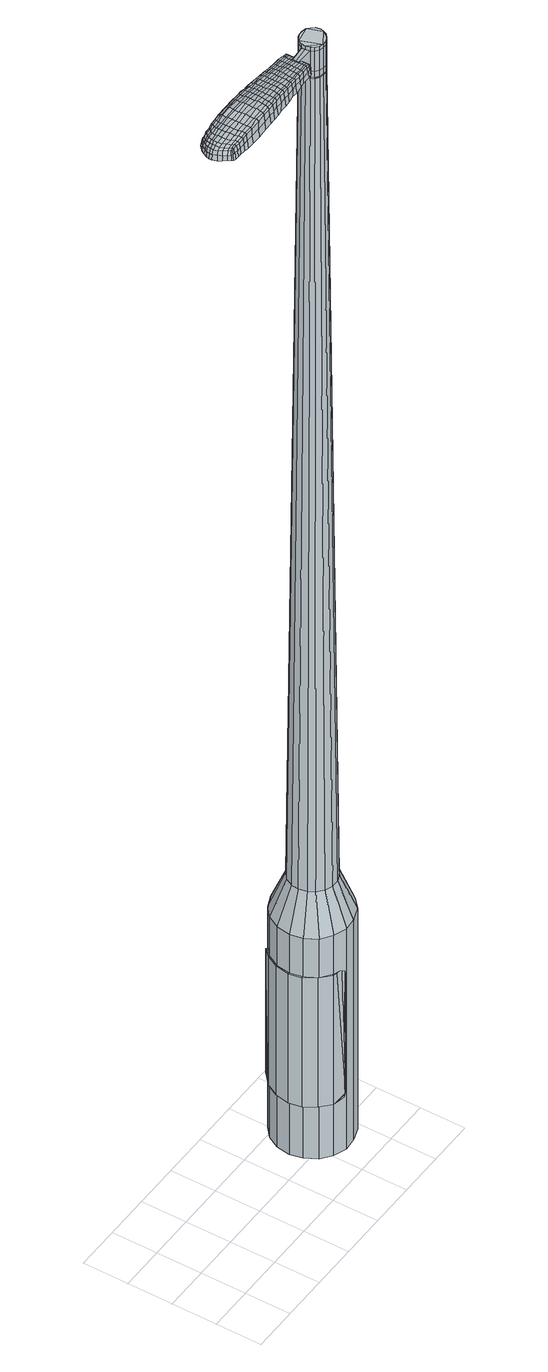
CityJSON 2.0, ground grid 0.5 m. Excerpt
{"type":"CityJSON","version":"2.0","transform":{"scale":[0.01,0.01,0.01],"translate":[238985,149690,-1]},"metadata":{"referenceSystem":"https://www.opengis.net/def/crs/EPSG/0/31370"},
"CityObjects":{
"object1":{"type":"GenericCityObject","attributes":{"cluster":983,"mean_distance_to_centroid":0.26,"new_centroid_x":238987.24,"new_centroid_y":149690.72,"mean_distance_to_camera":8.61,"H1":19.67,"H2":5.6,"Z_final":109.95,"cluster2":-1,"proj_x":238987.02,"proj_y":149681.24,"id_line":83684,"bearing_l":271.3,"distance":9.48,"orientation":"right","G_obj":181.3},"geometry":[{"type":"MultiSurface","lod":"2","boundaries":[[[0,1,2,3]],[[1,4,5,2]],[[4,6,7,5]],[[6,8,9,7]],[[8,10,11,9]],[[10,12,13,11]],[[12,14,15,13]],[[14,16,17,15]],[[16,18,19,17]],[[18,20,21,19]],[[20,22,23,21]],[[22,24,25,23]],[[24,26,27,25]],[[26,28,29,27]],[[28,30,31,29]],[[30,32,33,31]],[[32,34,35,33]],[[34,0,3,35]],[[36,37,38,39]],[[38,40,41,42]],[[41,43,42]],[[42,44,45,46]],[[45,47,46]],[[46,48,49,50]],[[49,51,50]],[[42,46,50,38]],[[50,52,39,38]],[[53,36,39]],[[2,5,7,35]],[[7,9,11,15]],[[11,13,15]],[[15,17,19,23]],[[19,21,23]],[[23,25,27,31]],[[27,29,31]],[[15,23,31,7]],[[31,33,35,7]],[[3,2,35]],[[1,0,54,55]],[[0,34,56,54]],[[34,32,57,56]],[[32,30,58,57]],[[30,28,59,58]],[[28,26,60,59]],[[26,24,61,60]],[[24,22,62,61]],[[22,20,63,62]],[[20,18,64,63]],[[18,16,65,64]],[[16,14,66,65]],[[14,12,67,66]],[[12,10,68,67]],[[10,8,69,68]],[[8,6,70,69]],[[6,4,71,70]],[[4,1,55,71]],[[55,54,72,73]],[[54,56,74,72]],[[56,57,75,74]],[[57,58,76,75]],[[58,59,77,76]],[[59,60,78,77]],[[60,61,79,78]],[[61,62,80,79]],[[62,63,81,80]],[[63,64,82,81]],[[64,65,83,82]],[[65,66,84,83]],[[66,67,85,84]],[[67,68,86,85]],[[68,69,87,86]],[[69,70,88,87]],[[70,71,89,88]],[[71,55,73,89]],[[72,90,91,92]],[[74,93,90,72]],[[94,95,93,74]],[[96,97,95,94]],[[77,98,97,96]],[[99,100,98,77]],[[79,101,100,99]],[[102,103,101,79]],[[104,105,103,102]],[[106,107,105,104]],[[108,109,107,106]],[[84,110,109,108]],[[111,112,110,84]],[[86,113,112,111]],[[114,115,113,86]],[[116,117,115,114]],[[118,119,117,116]],[[92,91,119,118]],[[120,121,122,123]],[[124,120,123,125]],[[126,124,125,127]],[[128,126,127,129]],[[130,128,129,131]],[[132,130,131,133]],[[134,132,133,135]],[[136,134,135,137]],[[138,136,137,139]],[[140,138,139,141]],[[142,140,141,143]],[[144,142,143,145]],[[146,144,145,147]],[[148,146,147,149]],[[150,148,149,151]],[[152,150,151,153]],[[73,72,92]],[[75,94,74]],[[75,76,96,94]],[[76,77,96]],[[78,99,77]],[[78,79,99]],[[80,102,79]],[[80,81,104,102]],[[81,82,106,104]],[[82,83,108,106]],[[83,84,108]],[[85,111,84]],[[85,86,111]],[[87,114,86]],[[87,88,116,114]],[[88,89,118,116]],[[89,73,92,118]],[[154,91,90]],[[154,155,119,91]],[[155,156,117,119]],[[156,157,115,117]],[[157,113,115]],[[158,112,113]],[[158,110,112]],[[159,109,110]],[[159,160,107,109]],[[160,161,105,107]],[[161,162,103,105]],[[162,101,103]],[[163,100,101]],[[163,98,100]],[[164,97,98]],[[164,165,95,97]],[[165,93,95]],[[39,52,152,166]],[[154,90,167,153]],[[53,39,166,121]],[[90,93,122,167]],[[36,53,121,120]],[[93,165,123,122]],[[37,36,120,124]],[[165,164,125,123]],[[38,37,124,126]],[[164,98,127,125]],[[40,38,126,128]],[[98,163,129,127]],[[41,40,128,130]],[[163,101,131,129]],[[43,41,130,132]],[[101,162,133,131]],[[42,43,132,134]],[[162,161,135,133]],[[44,42,134,136]],[[161,160,137,135]],[[45,44,136,138]],[[160,159,139,137]],[[47,45,138,140]],[[159,110,141,139]],[[46,47,140,142]],[[110,158,143,141]],[[48,46,142,144]],[[158,113,145,143]],[[49,48,144,146]],[[113,157,147,145]],[[51,49,146,148]],[[157,156,149,147]],[[50,51,148,150]],[[156,155,151,149]],[[52,50,150,152]],[[155,154,153,151]],[[152,153,168,169]],[[153,167,170,168]],[[167,122,171,170]],[[122,121,172,171]],[[121,166,173,172]],[[166,152,169,173]],[[174,175,176,177]],[[178,174,177,179]],[[174,178,180,181]],[[175,174,181,182]],[[183,184,185,186]],[[187,183,186,188]],[[183,187,189,190]],[[184,183,190,191]],[[192,193,194,195]],[[196,192,195,197]],[[192,196,198,199]],[[193,192,199,200]],[[201,202,203,204]],[[205,201,204,206]],[[201,205,207,208]],[[202,201,208,209]],[[210,211,212,213]],[[214,210,213,215]],[[210,214,216,217]],[[211,210,217,218]],[[219,220,221,222]],[[223,219,222,224]],[[219,223,225,226]],[[220,219,226,227]],[[228,229,230,231]],[[220,228,231,221]],[[228,220,227,232]],[[229,228,232,233]],[[234,235,236,237]],[[229,234,237,230]],[[234,229,233,238]],[[235,234,238,239]],[[240,178,179,241]],[[235,240,241,236]],[[240,235,239,242]],[[178,240,242,180]],[[243,244,245,246]],[[247,243,246,248]],[[243,247,249,250]],[[244,243,250,251]],[[252,253,254,255]],[[244,252,255,245]],[[252,244,251,256]],[[253,252,256,257]],[[258,259,260,261]],[[253,258,261,254]],[[258,253,257,262]],[[259,258,262,263]],[[264,265,266,267]],[[259,264,267,260]],[[264,259,263,268]],[[265,264,268,269]],[[270,175,182,271]],[[265,270,271,266]],[[270,265,269,272]],[[175,270,272,176]],[[273,274,275,276]],[[277,273,276,278]],[[273,277,279,280]],[[274,273,280,281]],[[282,283,284,285]],[[274,282,285,275]],[[282,274,281,286]],[[283,282,286,287]],[[288,289,290,291]],[[283,288,291,284]],[[288,283,287,292]],[[289,288,292,293]],[[294,187,188,295]],[[289,294,295,290]],[[294,289,293,296]],[[187,294,296,189]],[[297,298,299,300]],[[301,297,300,302]],[[297,301,303,304]],[[298,297,304,305]],[[306,307,308,309]],[[298,306,309,299]],[[306,298,305,310]],[[307,306,310,311]],[[312,313,314,315]],[[307,312,315,308]],[[312,307,311,316]],[[313,312,316,317]],[[318,319,320,321]],[[313,318,321,314]],[[318,313,317,322]],[[319,318,322,323]],[[324,184,191,325]],[[319,324,325,320]],[[324,319,323,326]],[[184,324,326,185]],[[327,213,212,328]],[[329,327,328,330]],[[327,329,331,332]],[[213,327,332,215]],[[333,329,330,334]],[[335,333,334,336]],[[333,335,337,338]],[[329,333,338,331]],[[339,335,336,340]],[[341,339,340,342]],[[339,341,343,344]],[[335,339,344,337]],[[345,341,342,346]],[[347,345,346,348]],[[345,347,349,350]],[[341,345,350,343]],[[351,347,348,352]],[[202,351,352,203]],[[351,202,209,353]],[[347,351,353,349]],[[354,355,200,199]],[[356,354,199,198]],[[354,356,357,358]],[[355,354,358,359]],[[360,361,359,358]],[[362,360,358,357]],[[360,362,363,364]],[[361,360,364,365]],[[366,367,365,364]],[[368,366,364,363]],[[366,368,369,370]],[[367,366,370,371]],[[372,373,371,370]],[[374,372,370,369]],[[372,374,207,205]],[[373,372,205,206]],[[375,376,377,378]],[[277,375,378,279]],[[375,277,278,379]],[[376,375,379,380]],[[381,196,197,382]],[[376,381,382,377]],[[381,376,380,383]],[[196,381,383,198]],[[384,385,386,387]],[[223,384,387,225]],[[384,223,224,388]],[[385,384,388,389]],[[390,391,392,393]],[[385,390,393,386]],[[390,385,389,394]],[[391,390,394,395]],[[396,193,200,397]],[[391,396,397,392]],[[396,391,395,398]],[[193,396,398,194]],[[399,400,401,402]],[[181,399,402,182]],[[399,181,180,403]],[[400,399,403,404]],[[405,406,407,408]],[[400,405,408,401]],[[405,400,404,409]],[[406,405,409,410]],[[411,204,203,412]],[[406,411,412,407]],[[411,406,410,413]],[[204,411,413,206]],[[414,415,416,417]],[[186,414,417,188]],[[414,186,185,418]],[[415,414,418,419]],[[420,208,207,421]],[[415,420,421,416]],[[420,415,419,422]],[[208,420,422,209]],[[423,424,425,426]],[[301,423,426,303]],[[423,301,302,427]],[[424,423,427,428]],[[429,214,215,430]],[[424,429,430,425]],[[429,424,428,431]],[[214,429,431,216]],[[432,433,434,435]],[[247,432,435,249]],[[432,247,248,436]],[[433,432,436,437]],[[438,439,440,441]],[[433,438,441,434]],[[438,433,437,442]],[[439,438,442,443]],[[444,211,218,445]],[[439,444,445,440]],[[444,439,443,446]],[[211,444,446,212]],[[447,448,437,436]],[[246,447,436,248]],[[447,246,245,449]],[[448,447,449,450]],[[451,452,443,442]],[[448,451,442,437]],[[451,448,450,453]],[[452,451,453,454]],[[455,328,212,446]],[[452,455,446,443]],[[455,452,454,456]],[[328,455,456,330]],[[457,458,459,460]],[[304,457,460,305]],[[457,304,303,426]],[[458,457,426,425]],[[461,332,331,462]],[[458,461,462,459]],[[461,458,425,430]],[[332,461,430,215]],[[463,464,450,449]],[[255,463,449,245]],[[463,255,254,465]],[[464,463,465,466]],[[467,468,454,453]],[[464,467,453,450]],[[467,464,466,469]],[[468,467,469,470]],[[471,334,330,456]],[[468,471,456,454]],[[471,468,470,472]],[[334,471,472,336]],[[473,474,475,476]],[[310,473,476,311]],[[473,310,305,460]],[[474,473,460,459]],[[477,338,337,478]],[[474,477,478,475]],[[477,474,459,462]],[[338,477,462,331]],[[479,480,466,465]],[[261,479,465,254]],[[479,261,260,481]],[[480,479,481,482]],[[483,484,470,469]],[[480,483,469,466]],[[483,480,482,485]],[[484,483,485,486]],[[487,340,336,472]],[[484,487,472,470]],[[487,484,486,488]],[[340,487,488,342]],[[489,490,491,492]],[[316,489,492,317]],[[489,316,311,476]],[[490,489,476,475]],[[493,344,343,494]],[[490,493,494,491]],[[493,490,475,478]],[[344,493,478,337]],[[495,496,482,481]],[[267,495,481,260]],[[495,267,266,497]],[[496,495,497,498]],[[499,500,486,485]],[[496,499,485,482]],[[499,496,498,501]],[[500,499,501,502]],[[503,346,342,488]],[[500,503,488,486]],[[503,500,502,504]],[[346,503,504,348]],[[505,506,507,508]],[[322,505,508,323]],[[505,322,317,492]],[[506,505,492,491]],[[509,350,349,510]],[[506,509,510,507]],[[509,506,491,494]],[[350,509,494,343]],[[511,512,498,497]],[[271,511,497,266]],[[511,271,182,402]],[[512,511,402,401]],[[513,514,502,501]],[[512,513,501,498]],[[513,512,401,408]],[[514,513,408,407]],[[515,352,348,504]],[[514,515,504,502]],[[515,514,407,412]],[[352,515,412,203]],[[516,517,419,418]],[[326,516,418,185]],[[516,326,323,508]],[[517,516,508,507]],[[518,353,209,422]],[[517,518,422,419]],[[518,517,507,510]],[[353,518,510,349]],[[519,520,380,379]],[[276,519,379,278]],[[519,276,275,521]],[[520,519,521,522]],[[523,356,198,383]],[[520,523,383,380]],[[523,520,522,524]],[[356,523,524,357]],[[525,526,527,528]],[[226,525,528,227]],[[525,226,225,387]],[[526,525,387,386]],[[529,530,531,532]],[[526,529,532,527]],[[529,526,386,393]],[[530,529,393,392]],[[533,355,359,534]],[[530,533,534,531]],[[533,530,392,397]],[[355,533,397,200]],[[535,536,522,521]],[[285,535,521,275]],[[535,285,284,537]],[[536,535,537,538]],[[539,362,357,524]],[[536,539,524,522]],[[539,536,538,540]],[[362,539,540,363]],[[541,542,543,544]],[[232,541,544,233]],[[541,232,227,528]],[[542,541,528,527]],[[545,546,547,548]],[[542,545,548,543]],[[545,542,527,532]],[[546,545,532,531]],[[549,361,365,550]],[[546,549,550,547]],[[549,546,531,534]],[[361,549,534,359]],[[551,552,538,537]],[[291,551,537,284]],[[551,291,290,553]],[[552,551,553,554]],[[555,368,363,540]],[[552,555,540,538]],[[555,552,554,556]],[[368,555,556,369]],[[557,558,559,560]],[[238,557,560,239]],[[557,238,233,544]],[[558,557,544,543]],[[561,562,563,564]],[[558,561,564,559]],[[561,558,543,548]],[[562,561,548,547]],[[565,367,371,566]],[[562,565,566,563]],[[565,562,547,550]],[[367,565,550,365]],[[567,568,554,553]],[[295,567,553,290]],[[567,295,188,417]],[[568,567,417,416]],[[569,374,369,556]],[[568,569,556,554]],[[569,568,416,421]],[[374,569,421,207]],[[570,571,404,403]],[[242,570,403,180]],[[570,242,239,560]],[[571,570,560,559]],[[572,573,410,409]],[[571,572,409,404]],[[572,571,559,564]],[[573,572,564,563]],[[574,373,206,413]],[[573,574,413,410]],[[574,573,563,566]],[[373,574,566,371]],[[575,576,577,578]],[[578,577,579,580]],[[581,579,577,582]],[[582,577,576,583]],[[584,585,586,587]],[[587,586,588,589]],[[590,588,586,591]],[[591,586,585,592]],[[593,594,595,596]],[[596,595,597,598]],[[599,597,595,600]],[[600,595,594,601]],[[602,603,604,605]],[[605,604,606,607]],[[608,606,604,609]],[[609,604,603,610]],[[611,612,613,614]],[[614,613,615,616]],[[617,615,613,618]],[[618,613,612,619]],[[620,621,622,623]],[[623,622,624,625]],[[626,624,622,627]],[[627,622,621,628]],[[629,630,631,632]],[[632,631,621,620]],[[628,621,631,633]],[[633,631,630,634]],[[635,636,637,638]],[[638,637,630,629]],[[634,630,637,639]],[[639,637,636,640]],[[580,579,641,642]],[[642,641,636,635]],[[640,636,641,643]],[[643,641,579,581]],[[644,645,646,647]],[[647,646,648,649]],[[650,648,646,651]],[[651,646,645,652]],[[653,654,655,656]],[[656,655,645,644]],[[652,645,655,657]],[[657,655,654,658]],[[659,660,661,662]],[[662,661,654,653]],[[658,654,661,663]],[[663,661,660,664]],[[665,666,667,668]],[[668,667,660,659]],[[664,660,667,669]],[[669,667,666,670]],[[583,576,671,672]],[[672,671,666,665]],[[670,666,671,673]],[[673,671,576,575]],[[674,675,676,677]],[[677,676,678,679]],[[680,678,676,681]],[[681,676,675,682]],[[683,684,685,686]],[[686,685,675,674]],[[682,675,685,687]],[[687,685,684,688]],[[689,690,691,692]],[[692,691,684,683]],[[688,684,691,693]],[[693,691,690,694]],[[589,588,695,696]],[[696,695,690,689]],[[694,690,695,697]],[[697,695,588,590]],[[698,699,700,701]],[[701,700,702,703]],[[704,702,700,705]],[[705,700,699,706]],[[707,708,709,710]],[[710,709,699,698]],[[706,699,709,711]],[[711,709,708,712]],[[713,714,715,716]],[[716,715,708,707]],[[712,708,715,717]],[[717,715,714,718]],[[719,720,721,722]],[[722,721,714,713]],[[718,714,721,723]],[[723,721,720,724]],[[592,585,725,726]],[[726,725,720,719]],[[724,720,725,727]],[[727,725,585,584]],[[611,614,728,729]],[[729,728,730,731]],[[732,730,728,172]],[[172,728,614,616]],[[731,730,733,734]],[[734,733,735,736]],[[737,735,733,738]],[[738,733,730,732]],[[736,735,739,740]],[[740,739,741,742]],[[743,741,739,744]],[[744,739,735,737]],[[742,741,745,746]],[[746,745,747,748]],[[749,747,745,750]],[[750,745,741,743]],[[748,747,751,752]],[[752,751,603,602]],[[610,603,751,753]],[[753,751,747,749]],[[601,754,755,600]],[[600,755,756,599]],[[757,756,755,758]],[[758,755,754,759]],[[759,760,761,758]],[[758,761,762,757]],[[763,762,761,764]],[[764,761,760,765]],[[765,766,767,764]],[[764,767,768,763]],[[769,768,767,770]],[[770,767,766,771]],[[771,772,773,770]],[[770,773,774,769]],[[608,774,773,606]],[[606,773,772,607]],[[775,776,777,778]],[[778,777,678,680]],[[679,678,777,779]],[[779,777,776,780]],[[598,597,781,782]],[[782,781,776,775]],[[780,776,781,783]],[[783,781,597,599]],[[784,785,786,787]],[[787,786,624,626]],[[625,624,786,788]],[[788,786,785,789]],[[790,791,792,793]],[[793,792,785,784]],[[789,785,792,794]],[[794,792,791,795]],[[601,594,796,797]],[[797,796,791,790]],[[795,791,796,798]],[[798,796,594,593]],[[799,800,801,802]],[[802,801,582,583]],[[581,582,801,803]],[[803,801,800,804]],[[805,806,807,808]],[[808,807,800,799]],[[804,800,807,809]],[[809,807,806,810]],[[602,605,811,812]],[[812,811,806,805]],[[810,806,811,813]],[[813,811,605,607]],[[814,815,816,817]],[[817,816,587,589]],[[584,587,816,818]],[[818,816,815,819]],[[608,609,820,821]],[[821,820,815,814]],[[819,815,820,822]],[[822,820,609,610]],[[823,824,702,825]],[[825,702,704]],[[703,702,824,826]],[[616,615,827,828]],[[828,827,824,823]],[[826,824,827,829]],[[829,827,615,617]],[[830,831,832,833]],[[833,832,648,650]],[[649,648,832,834]],[[834,832,831,835]],[[836,837,838,839]],[[839,838,831,830]],[[835,831,838,840]],[[840,838,837,841]],[[619,612,842,843]],[[843,842,837,836]],[[841,837,842,844]],[[844,842,612,611]],[[835,845,834]],[[834,845,647,649]],[[644,647,845,846]],[[841,847,848,840]],[[840,848,845,835]],[[846,845,848,849]],[[849,848,847,850]],[[611,729,851,844]],[[844,851,847,841]],[[850,847,851,852]],[[852,851,729,731]],[[853,854,855,856]],[[856,855,705,706]],[[704,705,855,825]],[[825,855,854,823]],[[732,172,857,858]],[[858,857,854,853]],[[823,854,857,828]],[[828,857,172,616]],[[859,860,846]],[[846,860,656,644]],[[653,656,860,861]],[[861,860,859,862]],[[850,863,864,849]],[[849,864,859,846]],[[862,859,864,865]],[[865,864,863,866]],[[731,734,867,852]],[[852,867,863,850]],[[866,863,867,868]],[[868,867,734,736]],[[869,870,871,872]],[[872,871,711,712]],[[706,711,871,856]],[[856,871,870,853]],[[737,738,873,874]],[[874,873,870,869]],[[853,870,873,858]],[[858,873,738,732]],[[862,875,876,861]],[[861,876,662,653]],[[659,662,876,877]],[[877,876,875,878]],[[866,879,880,865]],[[865,880,875,862]],[[878,875,880,881]],[[881,880,879,882]],[[736,740,883,868]],[[868,883,879,866]],[[882,879,883,884]],[[884,883,740,742]],[[885,886,887,888]],[[888,887,717,718]],[[712,717,887,872]],[[872,887,886,869]],[[743,744,889,890]],[[890,889,886,885]],[[869,886,889,874]],[[874,889,744,737]],[[878,891,892,877]],[[877,892,668,659]],[[665,668,892,893]],[[893,892,891,894]],[[882,895,896,881]],[[881,896,891,878]],[[894,891,896,897]],[[897,896,895,898]],[[742,746,899,884]],[[884,899,895,882]],[[898,895,899,900]],[[900,899,746,748]],[[901,902,903,904]],[[904,903,723,724]],[[718,723,903,888]],[[888,903,902,885]],[[749,750,905,906]],[[906,905,902,901]],[[885,902,905,890]],[[890,905,750,743]],[[894,907,908,893]],[[893,908,672,665]],[[583,672,908,802]],[[802,908,907,799]],[[898,909,910,897]],[[897,910,907,894]],[[799,907,910,808]],[[808,910,909,805]],[[748,752,911,900]],[[900,911,909,898]],[[805,909,911,812]],[[812,911,752,602]],[[819,912,913,818]],[[818,913,727,584]],[[724,727,913,904]],[[904,913,912,901]],[[610,753,914,822]],[[822,914,912,819]],[[901,912,914,906]],[[906,914,753,749]],[[780,915,916,779]],[[779,916,677,679]],[[674,677,916,917]],[[917,916,915,918]],[[599,756,919,783]],[[783,919,915,780]],[[918,915,919,920]],[[920,919,756,757]],[[921,922,923,924]],[[924,923,627,628]],[[626,627,923,787]],[[787,923,922,784]],[[925,926,927,928]],[[928,927,922,921]],[[784,922,927,793]],[[793,927,926,790]],[[759,754,929,930]],[[930,929,926,925]],[[790,926,929,797]],[[797,929,754,601]],[[918,931,932,917]],[[917,932,686,674]],[[683,686,932,933]],[[933,932,931,934]],[[757,762,935,920]],[[920,935,931,918]],[[934,931,935,936]],[[936,935,762,763]],[[937,938,939,940]],[[940,939,633,634]],[[628,633,939,924]],[[924,939,938,921]],[[941,942,943,944]],[[944,943,938,937]],[[921,938,943,928]],[[928,943,942,925]],[[765,760,945,946]],[[946,945,942,941]],[[925,942,945,930]],[[930,945,760,759]],[[934,947,948,933]],[[933,948,692,683]],[[689,692,948,949]],[[949,948,947,950]],[[763,768,951,936]],[[936,951,947,934]],[[950,947,951,952]],[[952,951,768,769]],[[953,954,955,956]],[[956,955,639,640]],[[634,639,955,940]],[[940,955,954,937]],[[957,958,959,960]],[[960,959,954,953]],[[937,954,959,944]],[[944,959,958,941]],[[771,766,961,962]],[[962,961,958,957]],[[941,958,961,946]],[[946,961,766,765]],[[950,963,964,949]],[[949,964,696,689]],[[589,696,964,817]],[[817,964,963,814]],[[769,774,965,952]],[[952,965,963,950]],[[814,963,965,821]],[[821,965,774,608]],[[804,966,967,803]],[[803,967,643,581]],[[640,643,967,956]],[[956,967,966,953]],[[810,968,969,809]],[[809,969,966,804]],[[953,966,969,960]],[[960,969,968,957]],[[607,772,970,813]],[[813,970,968,810]],[[957,968,970,962]],[[962,970,772,771]],[[575,578,177,176]],[[578,580,179,177]],[[590,591,190,189]],[[591,592,191,190]],[[593,596,195,194]],[[596,598,197,195]],[[617,618,217,216]],[[618,619,218,217]],[[620,623,222,221]],[[623,625,224,222]],[[629,632,231,230]],[[632,620,221,231]],[[635,638,237,236]],[[638,629,230,237]],[[580,642,241,179]],[[642,635,236,241]],[[650,651,250,249]],[[651,652,251,250]],[[652,657,256,251]],[[657,658,257,256]],[[658,663,262,257]],[[663,664,263,262]],[[664,669,268,263]],[[669,670,269,268]],[[670,673,272,269]],[[673,575,176,272]],[[680,681,280,279]],[[681,682,281,280]],[[682,687,286,281]],[[687,688,287,286]],[[688,693,292,287]],[[693,694,293,292]],[[694,697,296,293]],[[697,590,189,296]],[[698,701,300,299]],[[701,703,302,300]],[[707,710,309,308]],[[710,698,299,309]],[[713,716,315,314]],[[716,707,308,315]],[[719,722,321,320]],[[722,713,314,321]],[[592,726,325,191]],[[726,719,320,325]],[[775,778,378,377]],[[778,680,279,378]],[[598,782,382,197]],[[782,775,377,382]],[[625,788,388,224]],[[788,789,389,388]],[[789,794,394,389]],[[794,795,395,394]],[[795,798,398,395]],[[798,593,194,398]],[[703,427,302]],[[703,826,428,427]],[[826,829,431,428]],[[829,617,216,431]],[[830,833,435,434]],[[833,650,249,435]],[[836,839,441,440]],[[839,830,434,441]],[[619,843,445,218]],[[843,836,440,445]],[[971,972,973,974]],[[975,976,974,973]],[[977,978,979,980]],[[981,982,983,984]],[[972,985,986,973]],[[987,975,973,986]],[[988,977,980,989]],[[990,991,982,981]],[[985,992,993,986]],[[993,994,987,986]],[[995,988,989,996]],[[997,991,990,998]],[[992,999,1000,993]],[[1000,1001,994,993]],[[1002,995,996,1003]],[[1004,997,998,1005]],[[1006,1007,1008,1009]],[[1010,1011,1007,1006]],[[1010,1012,1013,1011]],[[1012,1014,1015,1013]],[[1016,1017,1018,1019]],[[1020,1021,1017,1016]],[[1022,1023,1021,1020]],[[1024,1025,1023,1022]],[[1019,1008,1007,1016]],[[1016,1007,1011,1020]],[[1011,1013,1022,1020]],[[1013,1015,1024,1022]],[[980,979,976,975]],[[989,980,975,987]],[[994,996,989,987]],[[1001,1003,996,994]],[[981,984,978,977]],[[990,981,977,988]],[[998,990,988,995]],[[1005,998,995,1002]],[[982,1006,1009,983]],[[991,1010,1006,982]],[[1012,1010,991,997]],[[1014,1012,997,1004]],[[1026,1027,1028,1029]],[[1028,1030,1031,1032]],[[1028,1032,1033,1034]],[[1028,1034,1029]],[[1035,1026,1029,1036]],[[1037,1036,1029,1038]],[[1039,1038,1029]],[[1040,1028,1027,1041]],[[1042,1040,1041,1043]],[[1044,1042,1043,1045]],[[1046,1044,1045,1047]],[[1048,1046,1047,1049]],[[1049,1050,1051,1052]],[[1049,1052,1053,1054]],[[1049,1054,1055,1056]],[[1055,1057,1058,1059]],[[1055,1059,1060,1061]],[[1055,1061,1056]],[[1049,1056,1048]],[[1062,1063,1027,1026]],[[1064,1065,1030,1028]],[[1066,1067,1039,1029]],[[1063,1068,1041,1027]],[[1069,1064,1028,1040]],[[1068,1070,1043,1041]],[[1071,1069,1040,1042]],[[1070,1072,1045,1043]],[[1073,1071,1042,1044]],[[1072,1074,1047,1045]],[[1075,1073,1044,1046]],[[1074,1076,1049,1047]],[[1077,1075,1046,1048]],[[1076,1078,1050,1049]],[[1079,1080,1057,1055]],[[1081,1077,1048,1056]],[[1051,1050,1078,1082]],[[1052,1051,1082,1083]],[[1053,1052,1083,1084]],[[1054,1053,1084,1085]],[[1055,1054,1085,1079]],[[1086,1062,1026,1035]],[[1087,1086,1035,1036]],[[1088,1087,1036,1037]],[[1089,1088,1037,1038]],[[1067,1089,1038,1039]],[[1031,1030,1065,1090]],[[1058,1057,1080,1091]],[[1032,1031,1090,1092]],[[1033,1032,1092,1093]],[[1034,1033,1093,1094]],[[1029,1034,1094,1066]],[[1059,1058,1091,1095]],[[1060,1059,1095,1096]],[[1061,1060,1096,1097]],[[1056,1061,1097,1081]]]}]}
},
"vertices":[
[180,69,384],[182,84,384],[182,84,96],[180,69,96],[189,97,384],[189,97,96],[200,106,384],[200,106,96],[214,112,384],[214,112,96],[228,112,384],[228,112,96],[242,107,384],[242,107,96],[254,98,384],[254,98,96],[262,86,384],[262,86,96],[264,71,384],[264,71,96],[262,57,384],[262,57,96],[255,44,384],[255,44,96],[244,34,384],[244,34,96],[230,29,384],[230,29,96],[216,28,384],[216,28,96],[202,33,384],[202,33,96],[190,42,384],[190,42,96],[183,55,384],[183,55,96],[212,61,1524],[216,58,1524],[220,57,1524],[209,70,1524],[225,57,1524],[229,59,1524],[235,66,1524],[233,62,1524],[236,70,1524],[235,75,1524],[229,82,1524],[232,79,1524],[224,83,1524],[219,83,1524],[212,79,1524],[215,82,1524],[209,74,1524],[210,65,1524],[197,70,429],[198,78,429],[199,61,429],[203,54,429],[210,48,429],[218,45,429],[227,45,429],[235,49,429],[242,54,429],[246,62,429],[247,71,429],[246,79,429],[241,87,429],[234,92,429],[226,95,429],[217,95,429],[209,92,429],[202,86,429],[209,70,1483],[209,74,1483],[210,65,1483],[212,61,1483],[216,58,1483],[220,57,1483],[225,57,1483],[229,59,1483],[233,62,1483],[235,66,1483],[236,70,1483],[235,75,1483],[232,79,1483],[229,82,1483],[224,83,1483],[219,83,1483],[215,82,1483],[212,79,1483],[209,70,1485],[210,74,1485],[210,74,1483],[210,65,1485],[212,62,1483],[212,62,1485],[216,59,1483],[216,59,1485],[220,57,1485],[225,58,1483],[225,58,1485],[229,59,1485],[232,62,1483],[232,62,1485],[234,66,1483],[234,66,1485],[235,70,1483],[235,70,1485],[234,75,1483],[234,75,1485],[232,79,1485],[228,81,1483],[228,81,1485],[224,83,1485],[220,83,1483],[220,83,1485],[215,81,1483],[215,81,1485],[212,78,1483],[212,78,1485],[212,61,1519],[210,65,1519],[210,65,1493],[212,61,1493],[216,58,1519],[216,58,1493],[220,57,1519],[220,57,1493],[225,57,1519],[225,57,1493],[229,59,1519],[229,59,1493],[233,62,1519],[233,62,1493],[235,66,1519],[235,66,1493],[236,70,1519],[236,70,1493],[235,75,1519],[235,75,1493],[232,79,1519],[232,79,1493],[229,82,1519],[229,82,1493],[224,83,1519],[224,83,1493],[219,83,1519],[219,83,1493],[215,82,1519],[215,82,1493],[212,79,1519],[212,79,1493],[209,74,1519],[209,74,1493],[209,74,1485],[212,79,1485],[215,82,1485],[219,83,1485],[229,82,1485],[235,75,1485],[236,70,1485],[235,66,1485],[233,62,1485],[225,57,1485],[216,58,1485],[212,61,1485],[209,70,1519],[209,70,1493],[190,73,1513],[190,73,1518],[190,69,1513],[190,66,1513],[190,66,1518],[190,69,1518],[115,87,1519],[123,87,1518],[121,89,1509],[114,89,1510],[107,87,1519],[106,89,1510],[108,86,1526],[116,86,1525],[124,86,1525],[116,49,1519],[123,49,1518],[124,51,1525],[117,50,1525],[107,48,1519],[108,50,1526],[106,47,1510],[115,47,1510],[122,48,1509],[42,65,1519],[42,68,1519],[41,68,1513],[41,65,1513],[44,61,1519],[43,60,1513],[45,61,1524],[44,65,1524],[44,68,1524],[116,66,1530],[124,67,1529],[124,70,1529],[116,70,1530],[107,66,1531],[107,70,1531],[107,62,1530],[117,63,1530],[124,63,1529],[197,68,1512],[197,71,1512],[196,71,1517],[196,68,1517],[197,65,1512],[196,66,1517],[196,65,1506],[196,68,1506],[196,71,1506],[56,85,1519],[60,85,1519],[59,86,1512],[55,86,1512],[54,84,1518],[53,85,1512],[55,83,1522],[57,83,1523],[60,84,1524],[64,86,1519],[70,86,1519],[69,88,1512],[63,87,1512],[65,84,1524],[71,85,1525],[76,87,1519],[84,87,1519],[82,88,1511],[75,88,1511],[77,85,1526],[84,86,1526],[95,87,1519],[94,89,1510],[96,86,1526],[189,85,1513],[182,85,1513],[182,84,1518],[190,84,1517],[195,84,1512],[194,83,1516],[194,85,1506],[188,86,1507],[181,86,1507],[174,85,1514],[167,86,1515],[168,84,1520],[175,84,1519],[173,87,1507],[166,87,1507],[159,86,1515],[152,86,1516],[153,85,1522],[160,85,1521],[158,87,1508],[151,88,1508],[144,86,1517],[137,87,1517],[138,85,1524],[145,85,1523],[143,88,1508],[136,88,1509],[130,87,1518],[131,85,1524],[128,88,1509],[56,49,1519],[60,48,1519],[60,50,1524],[56,50,1523],[54,49,1518],[54,50,1522],[53,48,1512],[55,47,1512],[59,47,1512],[64,48,1519],[70,48,1519],[71,49,1525],[65,49,1524],[63,47,1512],[69,46,1512],[76,48,1519],[84,48,1519],[85,49,1526],[77,49,1526],[75,46,1511],[83,46,1511],[96,48,1519],[97,49,1526],[94,46,1510],[190,54,1513],[182,54,1513],[181,53,1507],[189,53,1507],[195,55,1512],[195,54,1506],[194,56,1516],[190,56,1517],[183,55,1518],[175,53,1514],[167,53,1515],[166,51,1507],[174,52,1507],[175,54,1519],[168,54,1520],[160,52,1515],[152,51,1516],[151,50,1508],[159,51,1508],[161,53,1521],[153,53,1522],[145,51,1517],[138,50,1517],[136,49,1509],[144,49,1508],[146,52,1523],[139,52,1524],[130,50,1518],[129,48,1509],[131,51,1524],[190,68,1519],[190,71,1519],[183,68,1520],[183,71,1520],[183,65,1520],[191,65,1519],[176,68,1522],[176,71,1522],[168,68,1523],[168,71,1523],[168,65,1523],[176,65,1521],[161,68,1524],[161,70,1524],[153,67,1525],[153,70,1525],[153,64,1525],[161,64,1524],[146,67,1526],[146,70,1526],[138,67,1527],[138,70,1527],[139,64,1527],[146,64,1526],[131,67,1528],[131,70,1528],[131,63,1528],[47,65,1527],[47,68,1527],[48,61,1526],[52,61,1527],[51,65,1528],[51,69,1528],[58,65,1529],[58,69,1529],[59,61,1528],[66,61,1530],[65,65,1530],[65,69,1530],[72,65,1531],[72,69,1531],[73,61,1530],[82,61,1531],[82,65,1531],[82,69,1531],[94,66,1531],[94,69,1531],[95,62,1531],[52,50,1518],[49,52,1519],[49,52,1513],[51,49,1513],[53,51,1523],[51,53,1523],[46,56,1519],[45,56,1513],[48,57,1524],[52,83,1518],[50,81,1518],[51,81,1523],[53,82,1523],[51,84,1513],[49,82,1513],[47,79,1519],[45,75,1519],[46,75,1524],[48,78,1523],[46,79,1513],[44,76,1513],[43,72,1519],[45,72,1524],[42,72,1513],[117,84,1528],[117,82,1528],[124,82,1528],[124,84,1527],[108,84,1528],[108,82,1529],[116,79,1529],[116,76,1530],[124,76,1529],[124,79,1528],[108,80,1529],[107,76,1530],[116,73,1530],[124,73,1529],[107,73,1531],[117,52,1528],[117,54,1529],[108,54,1529],[108,51,1528],[124,52,1527],[124,55,1528],[117,58,1529],[108,58,1530],[124,59,1528],[197,56,1512],[197,58,1512],[196,59,1517],[196,57,1517],[196,55,1506],[196,58,1506],[197,62,1512],[196,62,1517],[196,61,1506],[197,83,1512],[197,81,1512],[196,82,1506],[196,84,1506],[196,83,1517],[196,81,1517],[197,79,1512],[197,76,1512],[196,77,1506],[196,80,1506],[196,79,1517],[196,76,1517],[197,74,1512],[196,74,1506],[196,74,1517],[190,82,1519],[190,81,1519],[183,83,1520],[183,81,1520],[190,79,1519],[190,76,1519],[183,79,1520],[183,76,1520],[190,73,1519],[183,73,1520],[191,57,1519],[191,59,1519],[183,58,1520],[183,56,1520],[191,62,1519],[183,62,1520],[175,83,1521],[175,81,1521],[168,83,1522],[168,81,1522],[175,79,1521],[175,76,1521],[168,79,1522],[168,76,1523],[175,73,1522],[168,73,1523],[176,56,1521],[176,58,1521],[168,57,1522],[168,55,1522],[176,61,1521],[168,61,1522],[160,83,1523],[160,81,1523],[153,83,1524],[153,82,1524],[160,79,1523],[161,76,1524],[153,79,1525],[153,76,1525],[161,73,1524],[153,73,1525],[161,55,1523],[161,57,1523],[153,56,1524],[153,54,1524],[161,60,1524],[153,60,1525],[146,84,1525],[146,82,1525],[138,84,1526],[138,82,1526],[146,79,1526],[146,76,1526],[138,79,1527],[138,76,1527],[146,73,1526],[138,73,1527],[146,54,1525],[146,56,1525],[139,56,1526],[139,53,1526],[146,60,1526],[139,59,1527],[131,84,1527],[131,82,1527],[131,79,1527],[131,76,1528],[131,73,1528],[132,53,1527],[131,55,1527],[131,59,1528],[55,51,1525],[53,53,1525],[59,51,1526],[57,53,1526],[50,57,1526],[55,57,1527],[55,82,1525],[53,81,1525],[57,81,1526],[59,83,1525],[51,78,1525],[49,75,1526],[53,76,1527],[55,79,1526],[48,72,1526],[52,72,1527],[64,51,1526],[63,53,1527],[70,50,1527],[69,53,1528],[60,56,1528],[67,56,1529],[64,83,1526],[63,81,1527],[69,82,1528],[70,84,1527],[61,79,1527],[59,76,1528],[66,76,1529],[67,79,1528],[58,72,1528],[65,73,1530],[76,50,1528],[75,53,1529],[85,50,1528],[84,53,1529],[74,57,1529],[83,57,1530],[76,84,1528],[75,82,1528],[84,82,1529],[84,84,1528],[74,79,1529],[73,76,1530],[82,76,1530],[83,80,1530],[73,73,1530],[82,73,1531],[97,51,1529],[96,53,1529],[95,57,1530],[96,84,1528],[96,82,1529],[95,80,1530],[95,76,1530],[94,73,1531],[121,87,1509],[122,85,1518],[115,85,1518],[114,87,1509],[107,85,1519],[105,87,1510],[108,84,1525],[116,84,1525],[123,84,1525],[124,53,1525],[123,51,1518],[116,51,1518],[117,52,1525],[107,50,1519],[108,52,1525],[106,49,1510],[115,49,1509],[122,50,1509],[44,68,1513],[45,68,1519],[45,65,1519],[44,65,1513],[46,61,1519],[45,61,1513],[47,62,1524],[46,65,1524],[46,68,1524],[123,70,1528],[123,67,1528],[116,66,1529],[116,70,1529],[107,66,1529],[107,69,1529],[107,63,1529],[116,63,1529],[123,63,1528],[194,71,1516],[195,71,1512],[195,68,1512],[194,68,1516],[195,65,1512],[194,66,1516],[194,65,1506],[194,68,1506],[194,71,1506],[59,84,1512],[60,83,1519],[57,83,1518],[56,84,1512],[55,82,1518],[54,83,1512],[55,81,1522],[57,81,1523],[60,82,1523],[69,86,1512],[70,84,1519],[65,84,1519],[64,85,1512],[65,82,1524],[71,83,1525],[82,87,1511],[84,85,1519],[76,85,1519],[75,86,1511],[77,83,1525],[85,84,1526],[95,85,1519],[94,87,1510],[96,84,1526],[182,82,1518],[182,83,1513],[189,83,1513],[190,82,1517],[194,82,1512],[193,82,1515],[193,83,1506],[188,84,1506],[181,84,1507],[167,82,1520],[167,84,1514],[174,83,1514],[175,82,1519],[173,85,1507],[165,85,1507],[152,83,1522],[152,84,1516],[159,84,1515],[160,83,1521],[158,85,1508],[150,86,1508],[138,83,1523],[137,85,1517],[144,84,1516],[145,83,1522],[143,86,1508],[136,86,1508],[130,85,1517],[131,83,1524],[128,86,1509],[60,52,1523],[60,50,1519],[57,51,1518],[57,52,1523],[55,51,1518],[55,52,1522],[54,50,1512],[56,49,1512],[59,49,1512],[71,51,1525],[70,50,1519],[65,50,1519],[65,51,1524],[64,49,1512],[69,48,1512],[85,51,1526],[84,50,1519],[76,50,1519],[77,51,1525],[75,48,1511],[83,48,1511],[96,50,1519],[96,51,1526],[94,48,1510],[181,55,1507],[182,56,1513],[189,56,1513],[189,55,1506],[195,57,1512],[194,56,1506],[194,58,1515],[190,57,1517],[183,57,1518],[166,53,1507],[167,55,1514],[175,55,1514],[174,54,1507],[175,56,1519],[168,56,1520],[151,52,1508],[152,53,1516],[160,54,1515],[158,53,1508],[160,55,1521],[153,55,1522],[136,51,1508],[137,52,1517],[145,53,1516],[144,51,1508],[146,54,1522],[138,54,1523],[130,52,1517],[129,50,1509],[131,53,1524],[190,68,1518],[189,71,1518],[182,68,1519],[182,71,1519],[182,65,1519],[175,68,1520],[175,71,1520],[168,68,1521],[167,70,1521],[168,65,1521],[175,65,1520],[160,68,1523],[160,70,1523],[153,67,1524],[153,70,1524],[153,64,1524],[160,64,1523],[145,67,1525],[145,70,1525],[138,67,1526],[138,70,1526],[138,64,1526],[145,64,1525],[131,67,1527],[131,70,1527],[131,63,1527],[48,68,1526],[48,65,1526],[49,61,1525],[53,61,1526],[52,65,1526],[52,68,1526],[58,69,1528],[58,65,1528],[59,61,1527],[66,61,1528],[66,65,1529],[66,69,1529],[73,69,1530],[73,65,1530],[73,62,1529],[82,62,1530],[82,66,1530],[82,69,1530],[94,69,1530],[94,66,1530],[95,62,1530],[50,53,1513],[51,54,1518],[53,52,1518],[52,51,1512],[54,53,1523],[52,54,1523],[48,57,1519],[47,57,1513],[49,58,1523],[52,79,1523],[51,80,1518],[53,81,1518],[54,81,1523],[52,82,1512],[50,81,1512],[48,74,1523],[47,75,1519],[49,77,1519],[50,77,1523],[48,78,1513],[46,75,1513],[45,71,1519],[47,71,1524],[44,72,1513],[123,82,1527],[116,82,1527],[117,83,1527],[124,83,1526],[108,83,1527],[108,82,1528],[123,76,1528],[116,76,1528],[116,79,1528],[123,79,1527],[107,79,1528],[107,76,1529],[116,73,1529],[123,73,1528],[107,73,1529],[108,54,1528],[117,55,1527],[117,53,1527],[108,53,1527],[124,54,1526],[124,55,1527],[116,59,1528],[108,58,1528],[124,59,1527],[194,59,1516],[195,58,1512],[194,58,1516],[194,58,1506],[195,62,1512],[194,62,1516],[194,61,1506],[194,82,1506],[195,81,1512],[195,82,1512],[194,83,1506],[194,82,1516],[194,81,1516],[194,77,1506],[195,76,1512],[195,79,1512],[194,80,1506],[194,79,1516],[194,76,1516],[195,74,1512],[194,74,1506],[194,73,1516],[189,81,1518],[182,81,1519],[189,76,1518],[189,78,1518],[182,78,1519],[182,76,1519],[189,73,1518],[182,73,1519],[183,58,1519],[190,59,1518],[190,58,1518],[183,57,1519],[190,62,1518],[183,62,1519],[175,81,1520],[175,82,1520],[167,82,1521],[167,81,1521],[175,76,1520],[175,79,1520],[167,79,1521],[167,76,1521],[175,73,1520],[167,73,1521],[168,58,1521],[175,58,1520],[175,57,1520],[168,56,1521],[175,61,1520],[168,61,1521],[160,81,1522],[160,82,1522],[153,82,1523],[153,81,1523],[160,76,1522],[160,79,1522],[153,79,1523],[153,76,1524],[160,73,1523],[153,73,1524],[153,57,1523],[160,57,1522],[160,56,1522],[153,55,1523],[160,61,1522],[153,60,1523],[145,81,1524],[145,82,1524],[138,82,1525],[138,81,1525],[145,76,1525],[145,79,1524],[138,79,1525],[138,76,1526],[145,73,1525],[138,73,1526],[138,56,1525],[146,56,1524],[146,55,1524],[138,55,1525],[145,60,1524],[138,60,1525],[131,81,1526],[131,83,1526],[131,76,1527],[131,79,1526],[131,73,1527],[131,56,1526],[131,54,1526],[131,59,1526],[54,54,1524],[56,53,1524],[60,52,1525],[58,54,1525],[52,58,1525],[55,57,1525],[58,80,1525],[54,79,1524],[56,81,1524],[60,81,1525],[54,75,1526],[50,75,1525],[52,77,1524],[56,78,1525],[49,71,1525],[53,72,1526],[63,54,1526],[65,52,1526],[71,52,1526],[69,53,1527],[61,57,1526],[68,57,1527],[69,81,1527],[63,80,1526],[65,82,1526],[70,82,1526],[67,75,1528],[60,75,1527],[61,78,1526],[68,78,1527],[59,72,1527],[66,72,1528],[76,53,1527],[77,52,1527],[85,52,1527],[84,54,1528],[74,57,1528],[83,57,1529],[84,81,1528],[76,81,1527],[76,82,1527],[84,83,1527],[82,76,1529],[74,76,1529],[75,79,1528],[83,79,1528],[73,72,1529],[82,72,1530],[96,54,1528],[96,52,1528],[95,58,1529],[96,82,1528],[96,83,1528],[95,76,1529],[95,79,1529],[94,73,1530],[194,83,1508],[194,77,1508],[161,77,1509],[161,85,1509],[140,77,1510],[140,86,1510],[100,77,1512],[100,86,1512],[118,87,1511],[118,77,1511],[82,77,1513],[69,76,1514],[68,85,1514],[82,86,1513],[194,70,1508],[161,69,1509],[140,69,1510],[100,68,1512],[118,68,1511],[82,67,1513],[69,67,1514],[194,63,1508],[162,61,1509],[140,60,1510],[101,58,1512],[119,59,1511],[69,58,1514],[83,58,1513],[194,56,1508],[162,53,1509],[140,51,1510],[101,49,1512],[119,49,1511],[69,49,1514],[83,49,1513],[55,75,1514],[51,74,1514],[50,81,1514],[55,83,1514],[55,67,1514],[51,67,1514],[56,58,1514],[51,60,1514],[56,50,1514],[51,52,1514],[46,71,1515],[43,67,1515],[43,69,1515],[46,75,1515],[46,66,1515],[43,66,1515],[46,62,1515],[43,65,1515],[46,58,1515],[43,64,1515],[204,31,334],[200,32,334],[200,32,165],[214,28,171],[204,31,165],[208,30,165],[210,29,166],[212,28,167],[213,28,169],[208,30,334],[210,29,333],[212,28,332],[213,28,331],[214,28,328],[189,42,165],[189,42,334],[181,55,165],[181,55,334],[178,69,165],[178,69,334],[181,84,165],[181,84,334],[188,97,165],[188,97,334],[191,100,334],[194,103,334],[196,105,333],[197,106,332],[198,107,331],[198,107,328],[191,100,165],[198,107,171],[198,107,169],[197,106,167],[196,105,166],[194,103,165],[205,34,334],[201,35,334],[201,35,165],[205,34,165],[215,30,171],[215,30,328],[191,44,334],[191,44,165],[184,56,334],[184,56,165],[181,69,334],[181,69,165],[183,83,334],[183,83,165],[190,95,334],[190,95,165],[193,98,334],[200,105,328],[200,105,171],[193,98,165],[195,101,334],[197,103,333],[199,104,332],[200,105,331],[208,32,334],[211,31,333],[213,31,332],[214,30,331],[208,32,165],[200,105,169],[211,31,166],[213,31,167],[214,30,169],[199,104,167],[197,103,166],[195,101,165]
]}
